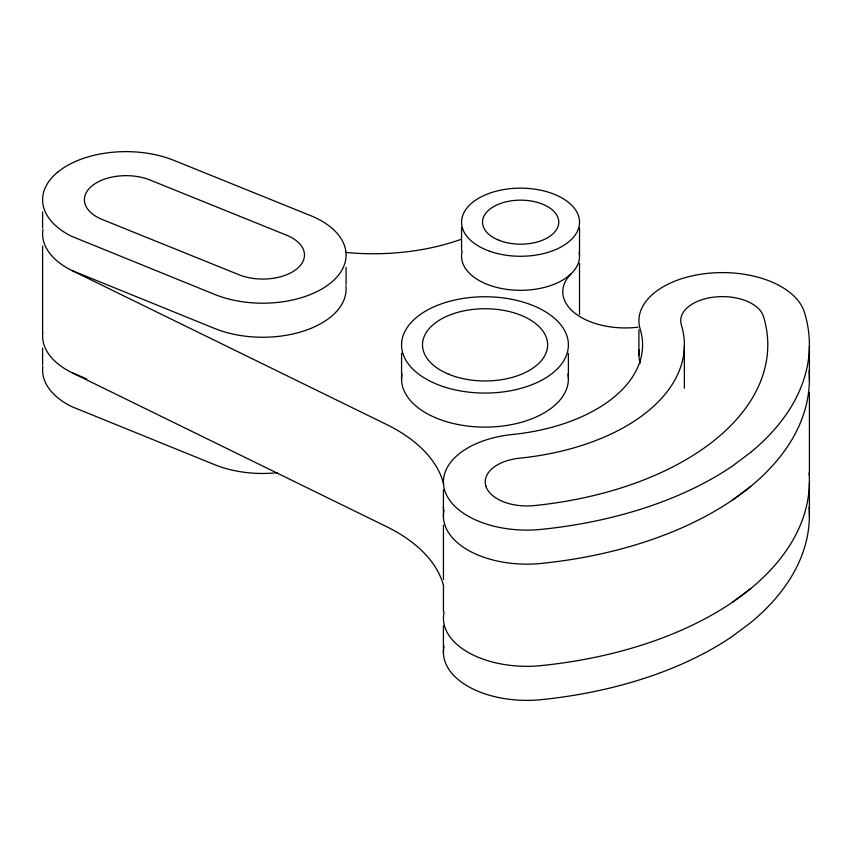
<?xml version="1.0" encoding="UTF-8"?>
<svg xmlns="http://www.w3.org/2000/svg" width="852" height="852" viewBox="0 0 852 852"><rect width="100%" height="100%" fill="white"/><g stroke="black" fill="none" stroke-linecap="round" stroke-linejoin="round"><path stroke-width="1.28" d="M443.423 516.621L443.423 506.61M579.52 255.664L579.52 227.889M684.369 345.827L684.369 388.161M750.729 486.396L732.464 500.071M750.729 588.562L732.464 602.236M86.712 378.916L72.047 372.729L386.425 526.579A166.832 96.319 0 0 1 443.668 586.24M42.962 229.358A83.411 48.159 0 0 0 72.079 270.585L214.832 328.542A83.411 48.159 0 0 0 303.791 330.991A83.411 48.159 0 0 0 345.88 285.676M72.079 270.585L386.425 424.413A166.832 96.319 0 0 1 443.668 484.085M809.4 346.093L809.4 380.152M809.4 392.389L809.4 475.395M809.4 482.317L809.4 516.365M638.915 329.777L638.915 355.327M579.509 263.332L579.509 314.409M568.39 353.505L568.39 379.044M461.56 227.889L461.56 250.595M443.423 489.58L443.423 508.356M443.445 525.237L443.445 579.509M443.445 585.899L443.445 611.438M443.423 625.805L443.423 653.09M401.569 353.335L401.569 378.874M346.082 267.464L346.082 284.493M42.6 211.903L42.6 227.867M42.6 246.121L42.6 332.323M42.6 348.117L42.6 365.146M444.073 646.178A83.411 48.159 0 0 0 541.318 699.641A324.42 187.302 0 0 0 732.464 636.284L750.729 622.61A324.42 187.302 0 0 0 809.102 507.1M42.834 366.477A83.411 48.159 0 0 0 71.557 406.542L214.832 464.755A83.411 48.159 0 0 0 277.156 472.732M809.102 370.886A324.42 187.302 0 0 1 541.318 563.417A83.411 48.159 0 0 1 444.073 509.954M637.988 327.189A62.558 36.114 0 0 1 574.482 312.844A62.558 36.114 0 0 1 571.404 273.513M579.115 252.267A58.98 34.059 0 0 1 519.635 290.319A58.98 34.059 0 0 1 462.21 251.223M809.102 473.041A324.42 187.302 0 0 1 541.318 665.582A83.411 48.159 0 0 1 444.073 612.119M71.557 372.484A83.411 48.159 0 0 1 42.834 332.418M567.943 373.985A83.411 48.159 0 0 1 484.98 427.118A83.411 48.159 0 0 1 402.006 373.985M640.182 363.165A83.411 48.159 0 0 1 639.362 349.821M460.932 239.391A166.832 96.319 0 0 1 345.475 252.405M57.957 171.944L57.68 172.168A83.411 48.159 0 0 0 71.557 236.27L214.832 294.483A83.411 48.159 0 0 0 331.002 282.662A83.411 48.159 0 0 0 310.511 215.588L173.861 160.346A83.411 48.159 0 0 0 62.377 168.653L57.957 171.944M750.729 452.337L732.464 466.012A324.42 187.302 0 0 1 541.318 529.369A83.411 48.159 0 0 1 444.68 490.305A83.411 48.159 0 0 1 512.34 434.509A157.599 90.983 0 0 0 640.182 329.106A83.411 48.159 0 0 1 707.842 273.322A83.411 48.159 0 0 1 804.469 312.386A324.42 187.302 0 0 1 750.729 452.337M286.687 235.258L150.027 180.017A41.705 24.08 0 0 0 91.941 185.928A41.705 24.08 0 0 0 102.187 219.465L238.848 274.706A41.705 24.08 0 0 0 296.933 268.795A41.705 24.08 0 0 0 286.687 235.258M443.274 386.616A83.411 48.159 0 0 0 568.39 344.911A83.411 48.159 0 0 0 443.274 303.205A83.411 48.159 0 0 0 443.274 386.616M489.58 251.202A58.98 34.059 0 0 0 579.498 223.203A58.98 34.059 0 0 0 492.541 192.243A58.98 34.059 0 0 0 489.58 251.202M485.853 486.066A41.705 24.08 0 0 0 534.161 505.598A282.715 163.222 0 0 0 763.488 316.507A41.705 24.08 0 0 0 715.179 296.975A41.705 24.08 0 0 0 681.344 324.878A199.304 115.063 0 0 1 519.677 458.174A41.705 24.08 0 0 0 485.853 486.066M448.365 374.103A62.558 36.114 0 0 0 547.293 348.585A62.558 36.114 0 0 0 459.558 311.875A62.558 36.114 0 0 0 448.365 374.103M498.676 240.157A38.127 22.014 0 0 0 558.614 224.14A38.127 22.014 0 0 0 504.618 202.19A38.127 22.014 0 0 0 498.676 240.157"/></g></svg>
